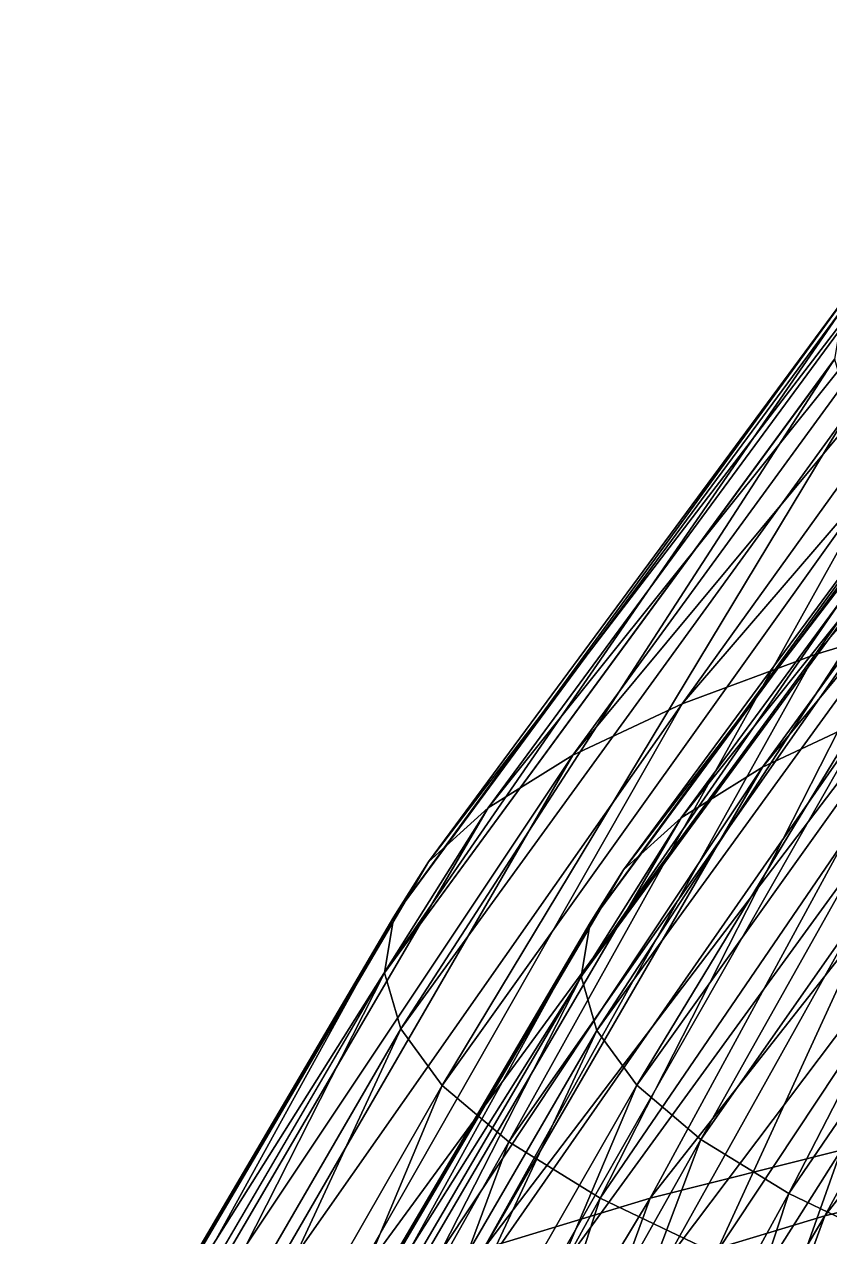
# Model space of a CAD drawing. Header units: metres. Extents: x -144 to 156, y -13 to 466.
# Drawn here: x -134.91 to -114.44, y 311.97 to 342.78 of the extents above; entities that cross this region are included whole.
import ezdxf

# ---------------------------------------------------------------- set-up
doc = ezdxf.new("R2010")
doc.units = ezdxf.units.M

msp = doc.modelspace()

# ---------------------------------------------------------------- linework, layer by layer
for points in [[(-110.8347, 327.96454, -1036.3654), (-100.64683, 342.77783, -1028.8763), (-114.80979, 326.76205, -1028.1006), (-114.80969, 326.76215, -1028.1005)], [(-114.80979, 326.76205, -1028.1006), (-100.64683, 342.77783, -1028.8763), (-104.288826, 341.67612, -1021.30414), (-104.28873, 341.6762, -1021.304)], [(-114.80979, 326.76205, -1028.1006), (-104.288826, 341.67612, -1021.30414), (-118.19278, 325.5077, -1019.5837), (-118.19268, 325.50778, -1019.58356)], [(-118.19278, 325.5077, -1019.5837), (-104.288826, 341.67612, -1021.30414), (-107.38832, 340.5269, -1013.5009), (-107.38822, 340.52698, -1013.5008)], [(-118.19278, 325.5077, -1019.5837), (-107.38832, 340.5269, -1013.5009), (-120.96716, 324.2076, -1010.8562), (-120.967064, 324.2077, -1010.8561)], [(-120.96716, 324.2076, -1010.8562), (-107.38832, 340.5269, -1013.5009), (-109.93022, 339.33575, -1005.5048), (-109.93012, 339.33585, -1005.5047)], [(-113.47941, 325.15344, -1017.9531), (-102.67495, 340.17264, -1011.8704), (-116.14911, 323.90244, -1009.555), (-116.14901, 323.90253, -1009.5549)], [(-116.14911, 323.90244, -1009.555), (-102.67495, 340.17264, -1011.8704), (-105.11217, 339.03055, -1004.2036), (-105.11207, 339.03064, -1004.2035)], [(-120.96716, 324.2076, -1010.8562), (-109.93022, 339.33575, -1005.5048), (-123.11942, 322.86813, -1001.9608), (-123.11932, 322.86823, -1001.9607)], [(-123.11942, 322.86813, -1001.9608), (-109.93022, 339.33575, -1005.5048), (-111.90212, 338.1085, -997.3548), (-111.90202, 338.10858, -997.3547)], [(-116.14911, 323.90244, -1009.555), (-105.11217, 339.03055, -1004.2036), (-118.22016, 322.61346, -1000.99524), (-118.22006, 322.61356, -1000.9951)], [(-118.22016, 322.61346, -1000.99524), (-105.11217, 339.03055, -1004.2036), (-107.00286, 337.85385, -996.3892), (-107.00276, 337.85394, -996.3891)], [(-123.11942, 322.86813, -1001.9608), (-111.90212, 338.1085, -997.3548), (-124.63908, 321.49576, -992.9407), (-124.63898, 321.49585, -992.94055)], [(-124.63908, 321.49576, -992.9407), (-111.90212, 338.1085, -997.3548), (-113.29443, 336.85114, -989.0906), (-113.294334, 336.85123, -989.09045)], [(-118.22016, 322.61346, -1000.99524), (-107.00286, 337.85385, -996.3892), (-119.68247, 321.29288, -992.3154), (-119.68237, 321.29297, -992.3153)], [(-119.68247, 321.29288, -992.3154), (-107.00286, 337.85385, -996.3892), (-108.33783, 336.64825, -988.4653), (-108.33773, 336.64835, -988.46515)], [(-124.63908, 321.49576, -992.9407), (-113.29443, 336.85114, -989.0906), (-125.51873, 320.0972, -983.8398), (-125.51863, 320.0973, -983.83966)], [(-125.51873, 320.0972, -983.8398), (-113.29443, 336.85114, -989.0906), (-114.100365, 335.56976, -980.7523), (-114.100266, 335.56985, -980.7522)], [(-119.68247, 321.29288, -992.3154), (-108.33783, 336.64825, -988.4653), (-120.52893, 319.94708, -983.5579), (-120.52883, 319.94717, -983.5578)], [(-120.52893, 319.94708, -983.5579), (-108.33783, 336.64825, -988.4653), (-109.11057, 335.41965, -980.47046), (-109.11047, 335.41974, -980.47034)], [(-125.51873, 320.0972, -983.8398), (-114.100365, 335.56976, -980.7523), (-125.75407, 318.67923, -974.7026), (-125.75397, 318.67932, -974.70245)], [(-125.75407, 318.67923, -974.7026), (-114.100365, 335.56976, -980.7523), (-114.315994, 334.27063, -972.38074), (-114.315895, 334.27072, -972.3806)], [(-120.52893, 319.94708, -983.5579), (-109.11057, 335.41965, -980.47046), (-120.755394, 318.58264, -974.76544), (-120.755295, 318.58273, -974.7653)], [(-120.755394, 318.58264, -974.76544), (-109.11057, 335.41965, -980.47046), (-109.31732, 334.17404, -972.44366), (-109.31722, 334.17413, -972.44354)], [(-125.75407, 318.67923, -974.7026), (-114.315994, 334.27063, -972.38074), (-125.34397, 317.2488, -965.5734), (-125.34387, 317.2489, -965.5733)], [(-125.34397, 317.2488, -965.5734), (-114.315994, 334.27063, -972.38074), (-113.94026, 332.96008, -964.0166), (-113.94016, 332.96017, -964.0165)], [(-120.755394, 318.58264, -974.76544), (-109.31732, 334.17404, -972.44366), (-120.36077, 317.20618, -965.9808), (-120.36067, 317.20627, -965.98065)], [(-120.36077, 317.20618, -965.9808), (-109.31732, 334.17404, -972.44366), (-108.95706, 332.91745, -964.42395), (-108.95696, 332.91754, -964.4238)], [(-125.34397, 317.2488, -965.5734), (-113.94026, 332.96008, -964.0166), (-124.29043, 315.8129, -956.4969), (-124.29033, 315.813, -956.49677)], [(-124.29043, 315.8129, -956.4969), (-113.94026, 332.96008, -964.0166), (-112.975006, 331.64447, -955.7007), (-112.97491, 331.64456, -955.70056)], [(-120.36077, 317.20618, -965.9808), (-108.95706, 332.91745, -964.42395), (-119.346985, 315.82443, -957.2467), (-119.346886, 315.82452, -957.2466)], [(-119.346985, 315.82443, -957.2467), (-108.95706, 332.91745, -964.42395), (-108.031555, 331.65604, -956.45044), (-108.031456, 331.65613, -956.4503)], [(-124.29043, 315.8129, -956.4969), (-112.975006, 331.64447, -955.7007), (-122.59858, 314.37845, -947.5172), (-122.59848, 314.37854, -947.5171)], [(-122.59858, 314.37845, -947.5172), (-112.975006, 331.64447, -955.7007), (-111.42493, 330.33026, -947.4734), (-111.42483, 330.33035, -947.47327)], [(-119.346985, 315.82443, -957.2467), (-108.031555, 331.65604, -956.45044), (-117.71897, 314.44412, -948.60583), (-117.71887, 314.4442, -948.6057)], [(-117.71897, 314.44412, -948.60583), (-108.031555, 331.65604, -956.45044), (-106.54532, 330.3959, -948.562), (-106.54522, 330.396, -948.5619)], [(-122.59858, 314.37845, -947.5172), (-111.42493, 330.33026, -947.4734), (-120.27666, 312.9525, -938.67804), (-120.27656, 312.9526, -938.6779)], [(-120.27666, 312.9525, -938.67804), (-111.42493, 330.33026, -947.4734), (-109.29758, 329.02377, -939.37494), (-109.29748, 329.02386, -939.3748)], [(-117.71897, 314.44412, -948.60583), (-106.54532, 330.3959, -948.562), (-115.48466, 313.072, -940.10016), (-115.48456, 313.07208, -940.10004)], [(-115.48466, 313.072, -940.10016), (-106.54532, 330.3959, -948.562), (-104.50557, 329.14325, -940.79706), (-104.50547, 329.14334, -940.79694)], [(-114.15049, 314.16858, -1051.3264), (-106.286835, 329.1093, -1044.338), (-119.00127, 312.94754, -1042.8229), (-119.00117, 312.94763, -1042.8228)], [(-119.00127, 312.94754, -1042.8229), (-106.286835, 329.1093, -1044.338), (-110.8347, 327.96454, -1036.3654), (-110.8346, 327.96463, -1036.3652)], [(-115.48466, 313.072, -940.10016), (-104.50557, 329.14325, -940.79706), (-112.65493, 311.71466, -931.7712), (-112.65483, 311.71475, -931.77106)], [(-120.27666, 312.9525, -938.67804), (-109.29758, 329.02377, -939.37494), (-117.335976, 311.54196, -930.02246), (-117.33588, 311.54205, -930.02234)], [(-117.335976, 311.54196, -930.02246), (-109.29758, 329.02377, -939.37494), (-106.60332, 327.73145, -931.4447), (-106.60322, 327.73154, -931.4446)], [(-109.88632, 313.67844, -1048.7618), (-102.022675, 328.61917, -1041.7734), (-114.5655, 312.5006, -1040.5591), (-114.5654, 312.5007, -1040.559)], [(-114.5655, 312.5006, -1040.5591), (-102.022675, 328.61917, -1041.7734), (-106.39895, 327.51758, -1034.1017), (-106.39885, 327.51767, -1034.1016)], [(-119.00127, 312.94754, -1042.8229), (-110.8347, 327.96454, -1036.3654), (-123.24111, 311.66498, -1034.0076), (-123.24101, 311.66507, -1034.0074)], [(-123.24111, 311.66498, -1034.0076), (-110.8347, 327.96454, -1036.3654), (-114.80979, 326.76205, -1028.1006), (-114.80969, 326.76215, -1028.1005)], [(-114.5655, 312.5006, -1040.5591), (-106.39895, 327.51758, -1034.1017), (-118.65537, 311.2634, -1032.0557), (-118.65527, 311.2635, -1032.0555)], [(-118.65537, 311.2634, -1032.0557), (-106.39895, 327.51758, -1034.1017), (-110.22406, 326.36047, -1026.1487), (-110.22396, 326.36057, -1026.1486)], [(-117.335976, 311.54196, -930.02246), (-106.60332, 327.73145, -931.4447), (-113.790886, 310.15375, -921.5928), (-113.79079, 310.15384, -921.59265)], [(-123.24111, 311.66498, -1034.0076), (-114.80979, 326.76205, -1028.1006), (-126.84942, 310.3271, -1024.9233), (-126.84932, 310.32718, -1024.9232)], [(-126.84942, 310.3271, -1024.9233), (-114.80979, 326.76205, -1028.1006), (-118.19278, 325.5077, -1019.5837), (-118.19268, 325.50778, -1019.58356)], [(-118.65537, 311.2634, -1032.0557), (-110.22406, 326.36047, -1026.1487), (-122.136024, 309.97284, -1023.29285), (-122.135925, 309.97293, -1023.2927)], [(-122.136024, 309.97284, -1023.29285), (-110.22406, 326.36047, -1026.1487), (-113.47941, 325.15344, -1017.9531), (-113.47931, 325.15353, -1017.953)], [(-126.84942, 310.3271, -1024.9233), (-118.19278, 325.5077, -1019.5837), (-129.80858, 308.9404, -1015.6146), (-129.80847, 308.9405, -1015.6145)], [(-129.80858, 308.9404, -1015.6146), (-118.19278, 325.5077, -1019.5837), (-120.96716, 324.2076, -1010.8562), (-120.967064, 324.2077, -1010.8561)], [(-122.136024, 309.97284, -1023.29285), (-113.47941, 325.15344, -1017.9531), (-124.99052, 308.63522, -1014.3134), (-124.99042, 308.6353, -1014.3133)], [(-124.99052, 308.63522, -1014.3134), (-113.47941, 325.15344, -1017.9531), (-116.14911, 323.90244, -1009.555), (-116.14901, 323.90253, -1009.5549)], [(-129.80858, 308.9404, -1015.6146), (-120.96716, 324.2076, -1010.8562), (-132.10419, 307.51172, -1006.1268), (-132.10408, 307.5118, -1006.12665)], [(-132.10419, 307.51172, -1006.1268), (-120.96716, 324.2076, -1010.8562), (-123.11942, 322.86813, -1001.9608), (-123.11932, 322.86823, -1001.9607)], [(-124.99052, 308.63522, -1014.3134), (-116.14911, 323.90244, -1009.555), (-127.20492, 307.25705, -1005.1612), (-127.20482, 307.25714, -1005.1611)], [(-127.20492, 307.25705, -1005.1612), (-116.14911, 323.90244, -1009.555), (-118.22016, 322.61346, -1000.99524), (-118.22006, 322.61356, -1000.9951)], [(-132.10419, 307.51172, -1006.1268), (-123.11942, 322.86813, -1001.9608), (-133.72502, 306.04794, -996.50586), (-133.72491, 306.04803, -996.50574)], [(-133.72502, 306.04794, -996.50586), (-123.11942, 322.86813, -1001.9608), (-124.63908, 321.49576, -992.9407), (-124.63898, 321.49585, -992.94055)], [(-127.20492, 307.25705, -1005.1612), (-118.22016, 322.61346, -1000.99524), (-128.76843, 305.84506, -995.8806), (-128.76833, 305.84515, -995.8805)], [(-128.76843, 305.84506, -995.8806), (-118.22016, 322.61346, -1000.99524), (-119.68247, 321.29288, -992.3154), (-119.68237, 321.29297, -992.3153)], [(-133.72502, 306.04794, -996.50586), (-124.63908, 321.49576, -992.9407), (-134.66327, 304.5562, -986.7988), (-134.66316, 304.5563, -986.7987)], [(-134.66327, 304.5562, -986.7988), (-124.63908, 321.49576, -992.9407), (-125.51873, 320.0972, -983.8398), (-125.51863, 320.0973, -983.83966)], [(-128.76843, 305.84506, -995.8806), (-119.68247, 321.29288, -992.3154), (-129.67348, 304.40613, -986.51697), (-129.67337, 304.40622, -986.51685)], [(-129.67348, 304.40613, -986.51697), (-119.68247, 321.29288, -992.3154), (-120.52893, 319.94708, -983.5579), (-120.52883, 319.94717, -983.5578)], [(-134.66327, 304.5562, -986.7988), (-125.51873, 320.0972, -983.8398), (-134.91429, 303.04382, -977.05304), (-134.91418, 303.0439, -977.0529)], [(-134.91429, 303.04382, -977.05304), (-125.51873, 320.0972, -983.8398), (-125.75407, 318.67923, -974.7026), (-125.75397, 318.67932, -974.70245)], [(-129.67348, 304.40613, -986.51697), (-120.52893, 319.94708, -983.5579), (-129.91563, 302.94724, -977.11597), (-129.91553, 302.94733, -977.11584)], [(-129.91563, 302.94724, -977.11597), (-120.52893, 319.94708, -983.5579), (-120.755394, 318.58264, -974.76544), (-120.755295, 318.58273, -974.7653)], [(-134.91429, 303.04382, -977.05304), (-125.75407, 318.67923, -974.7026), (-134.4769, 301.51813, -967.31586), (-134.47679, 301.51822, -967.31573)], [(-134.4769, 301.51813, -967.31586), (-125.75407, 318.67923, -974.7026), (-125.34397, 317.2488, -965.5734), (-125.34387, 317.2489, -965.5733)], [(-129.91563, 302.94724, -977.11597), (-120.755394, 318.58264, -974.76544), (-129.49368, 301.4755, -967.7232), (-129.49358, 301.4756, -967.7231)], [(-129.49368, 301.4755, -967.7232), (-120.755394, 318.58264, -974.76544), (-120.36077, 317.20618, -965.9808), (-120.36067, 317.20627, -965.98065)], [(-134.4769, 301.51813, -967.31586), (-125.34397, 317.2488, -965.5734), (-133.35318, 299.98657, -957.6348), (-133.35307, 299.98666, -957.6347)], [(-133.35318, 299.98657, -957.6348), (-125.34397, 317.2488, -965.5734), (-124.29043, 315.8129, -956.4969), (-124.29033, 315.813, -956.49677)], [(-129.49368, 301.4755, -967.7232), (-120.36077, 317.20618, -965.9808), (-128.40973, 299.9981, -958.3846), (-128.40962, 299.9982, -958.38446)], [(-128.40973, 299.9981, -958.3846), (-120.36077, 317.20618, -965.9808), (-119.346985, 315.82443, -957.2467), (-119.346886, 315.82452, -957.2466)], [(-133.35318, 299.98657, -957.6348), (-124.29043, 315.8129, -956.4969), (-131.54865, 298.4566, -948.057), (-131.54854, 298.4567, -948.0569)], [(-131.54865, 298.4566, -948.057), (-124.29043, 315.8129, -956.4969), (-122.59858, 314.37845, -947.5172), (-122.59848, 314.37854, -947.5171)], [(-128.40973, 299.9981, -958.3846), (-119.346985, 315.82443, -957.2467), (-126.669044, 298.52228, -949.1456), (-126.668945, 298.52237, -949.1455)], [(-126.669044, 298.52228, -949.1456), (-119.346985, 315.82443, -957.2467), (-117.71897, 314.44412, -948.60583), (-117.71887, 314.4442, -948.6057)], [(-113.8774, 300.14575, -1065.3213), (-108.71244, 315.32208, -1059.4768), (-119.54358, 298.94385, -1056.829), (-119.54348, 298.94394, -1056.8289)], [(-119.54358, 298.94385, -1056.829), (-108.71244, 315.32208, -1059.4768), (-114.15049, 314.16858, -1051.3264), (-114.15039, 314.16867, -1051.3263)], [(-109.80562, 299.6148, -1062.4685), (-104.640656, 314.79117, -1056.6239), (-115.27941, 298.4537, -1054.2645), (-115.27931, 298.4538, -1054.2644)], [(-115.27941, 298.4537, -1054.2645), (-104.640656, 314.79117, -1056.6239), (-109.88632, 313.67844, -1048.7618), (-109.88622, 313.67853, -1048.7617)], [(-131.54865, 298.4566, -948.057), (-122.59858, 314.37845, -947.5172), (-129.07207, 296.93567, -938.62915), (-129.07196, 296.93576, -938.629)], [(-129.07207, 296.93567, -938.62915), (-122.59858, 314.37845, -947.5172), (-120.27666, 312.9525, -938.67804), (-120.27656, 312.9526, -938.6779)], [(-126.669044, 298.52228, -949.1456), (-117.71897, 314.44412, -948.60583), (-124.28008, 297.05515, -940.0513), (-124.27998, 297.05524, -940.05115)], [(-124.28008, 297.05515, -940.0513), (-117.71897, 314.44412, -948.60583), (-115.48466, 313.072, -940.10016), (-115.48456, 313.07208, -940.10004)], [(-119.54358, 298.94385, -1056.829), (-114.15049, 314.16858, -1051.3264), (-124.59783, 297.67157, -1047.9688), (-124.59773, 297.67166, -1047.9686)], [(-124.59783, 297.67157, -1047.9688), (-114.15049, 314.16858, -1051.3264), (-119.00127, 312.94754, -1042.8229), (-119.00117, 312.94763, -1042.8228)], [(-115.27941, 298.4537, -1054.2645), (-109.88632, 313.67844, -1048.7618), (-120.16208, 297.22464, -1045.705), (-120.16198, 297.22473, -1045.7048)], [(-120.16208, 297.22464, -1045.705), (-109.88632, 313.67844, -1048.7618), (-114.5655, 312.5006, -1040.5591), (-114.5654, 312.5007, -1040.559)], [(-124.28008, 297.05515, -940.0513), (-115.48466, 313.072, -940.10016), (-121.2545, 295.60388, -931.1458), (-121.2544, 295.60397, -931.1457)], [(-121.2545, 295.60388, -931.1458), (-115.48466, 313.072, -940.10016), (-112.65493, 311.71466, -931.7712), (-112.65483, 311.71475, -931.77106)], [(-129.07207, 296.93567, -938.62915), (-120.27666, 312.9525, -938.67804), (-125.93554, 295.43118, -929.3971), (-125.93544, 295.43127, -929.397)], [(-124.59783, 297.67157, -1047.9688), (-119.00127, 312.94754, -1042.8229), (-129.01552, 296.3352, -1038.7836), (-129.01541, 296.3353, -1038.7834)], [(-129.01552, 296.3352, -1038.7836), (-119.00127, 312.94754, -1042.8229), (-123.24111, 311.66498, -1034.0076), (-123.24101, 311.66507, -1034.0074)], [(-125.93554, 295.43118, -929.3971), (-120.27666, 312.9525, -938.67804), (-117.335976, 311.54196, -930.02246), (-117.33588, 311.54205, -930.02234)], [(-120.16208, 297.22464, -1045.705), (-114.5655, 312.5006, -1040.5591), (-124.4298, 295.93362, -1036.8318), (-124.4297, 295.93372, -1036.8317)], [(-124.4298, 295.93362, -1036.8318), (-114.5655, 312.5006, -1040.5591), (-118.65537, 311.2634, -1032.0557), (-118.65527, 311.2635, -1032.0555)]]:
    msp.add_3dface(points)

doc.saveas('drawing.dxf')
